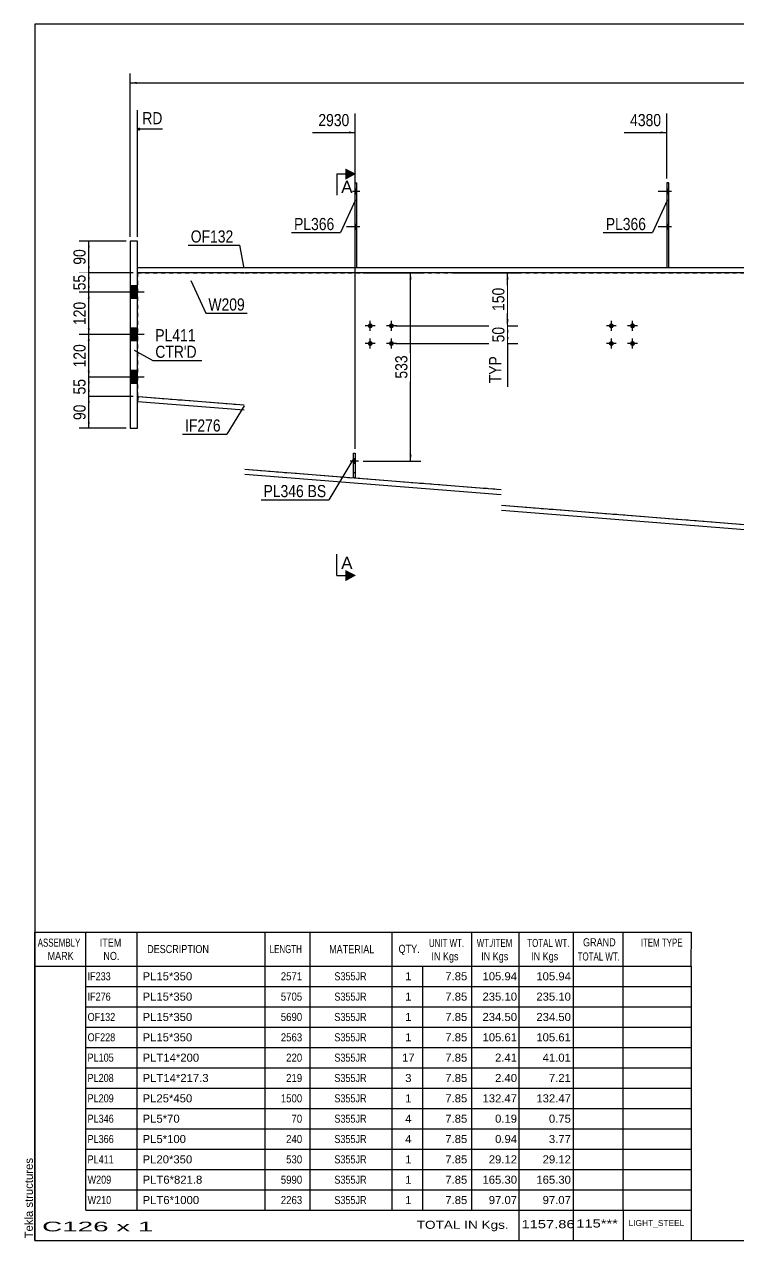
# Model space of a CAD drawing. Header units: millimetres. Extents: x -276 to 136, y -159 to 128.
# Drawn here: x -276.3 to -107.6, y -159.4 to 127.6 of the extents above; entities that cross this region are included whole.
import ezdxf

# ---------------------------------------------------------------- set-up
doc = ezdxf.new("R2010")
doc.units = ezdxf.units.MM
doc.linetypes.add('DXK_LINE_DOT1', pattern=[1.8814, 0.9407, -0.9407])
doc.linetypes.add('DXK_LINE_DOT2', pattern=[3.9198, 1.9599, -1.9599])
doc.styles.add('Arial', font='ARIAL.TTF', dxfattribs={"height": 0.2})
doc.styles.add('Arial Narrow', font='ARIALN.TTF', dxfattribs={"height": 0.2})

# ---------------------------------------------------------------- blocks, each defined once
blk = doc.blocks.new('Unknown-623260440-1210')
at = {"color": 5, "linetype": 'Continuous'}
for p, q in [((136.25, 127.62), (-273.75, 127.62)), ((-273.75, 127.62), (-273.75, -159.38)), ((136.25, -159.38), (136.25, 127.62)), ((-273.75, -159.38), (136.25, -159.38))]:
    blk.add_line(p, q, dxfattribs=at)
at = {"color": 174, "linetype": 'Continuous', "style": 'Arial'}
blk.add_text('Tekla structures', height=1.9102, rotation=90, dxfattribs=at).set_placement((-274.25, -158.88))
blk = doc.blocks.new('Part-623260440-1535 - 1446')
at = {"color": 2, "linetype": 'Continuous'}
for p, q in [((-249.58, 68.97), (-249.58, 70.22)), ((-249.58, 70.22), (-224.33, 70.22)), ((-224.33, 68.97), (-249.58, 68.97)), ((-224.23, 70.22), (-163.69, 70.22)), ((-163.69, 68.97), (-224.23, 68.97)), ((-163.59, 70.22), (-98.47, 70.22)), ((-98.47, 68.97), (-163.59, 68.97)), ((-98.37, 70.22), (-62.65, 70.22)), ((-62.65, 68.97), (-98.37, 68.97)), ((-62.65, 70.22), (-62.65, 68.97))]:
    blk.add_line(p, q, dxfattribs=at)
blk = doc.blocks.new('Part-623260440-1643 - 1446')
at = {"color": 2, "linetype": 'Continuous'}
for p, q in [((-249.58, 76.47), (-251.25, 76.47)), ((-251.25, 76.47), (-251.25, 32.3)), ((-249.58, 32.3), (-249.58, 76.47)), ((-251.25, 32.3), (-249.58, 32.3))]:
    blk.add_line(p, q, dxfattribs=at)
blk = doc.blocks.new('Part-623260440-1584 - 1446')
at = {"color": 7, "linetype": 'DXK_LINE_DOT1'}
for p, q in [((-198.57, 20.62), (-198.57, 26.45)), ((-198.57, 26.45), (-198.15, 26.45)), ((-198.15, 26.45), (-198.15, 20.62)), ((-198.57, 21.87), (-198.15, 21.87)), ((-198.15, 20.62), (-198.57, 20.62))]:
    blk.add_line(p, q, dxfattribs=at)
blk = doc.blocks.new('Bolt-623260440-1717 - 1446')
at = {"linetype": 'Continuous'}
for points in [[(-124.14, 87.55), (-124.14, 88.72), (-124.56, 88.72), (-124.56, 87.55)], [(-124.14, 87.55), (-124.14, 88.72), (-124.56, 88.72), (-124.56, 87.55)], [(-124.14, 79.22), (-124.14, 80.39), (-124.56, 80.39), (-124.56, 79.22)], [(-124.14, 79.22), (-124.14, 80.39), (-124.56, 80.39), (-124.56, 79.22)]]:
    blk.add_hatch(color=3, dxfattribs=at).paths.add_polyline_path(points)
at = {"color": 3, "linetype": 'Continuous'}
for p, q in [((-123.47, 88.14), (-126.64, 88.14)), ((-123.47, 88.14), (-126.64, 88.14)), ((-124.14, 88.72), (-124.56, 88.72)), ((-124.14, 88.72), (-124.56, 88.72)), ((-124.14, 87.55), (-124.56, 87.55)), ((-124.14, 87.55), (-124.56, 87.55)), ((-124.14, 80.39), (-124.56, 80.39)), ((-124.14, 80.39), (-124.56, 80.39)), ((-123.47, 79.8), (-126.64, 79.8)), ((-123.47, 79.8), (-126.64, 79.8)), ((-124.14, 79.22), (-124.56, 79.22)), ((-124.14, 79.22), (-124.56, 79.22))]:
    blk.add_line(p, q, dxfattribs=at)
blk = doc.blocks.new('Part-623260440-1589 - 1446')
at = {"color": 2, "linetype": 'Continuous'}
for p, q in [((-198.15, 70.22), (-198.15, 90.22)), ((-198.15, 90.22), (-197.73, 90.22)), ((-197.73, 70.22), (-197.73, 90.22))]:
    blk.add_line(p, q, dxfattribs=at)
at = {"color": 7, "linetype": 'DXK_LINE_DOT1'}
blk.add_line((-198.15, 70.22), (-197.73, 70.22), dxfattribs=at)
blk = doc.blocks.new('Part-623260440-1782 - 1446')
at = {"color": 7, "linetype": 'DXK_LINE_DOT1'}
for p, q in [((-249.58, 68.97), (-224.33, 68.97)), ((-249.58, 68.97), (-249.58, 39.8)), ((-224.23, 68.97), (-163.69, 68.97)), ((-163.59, 68.97), (-98.47, 68.97)), ((-98.37, 68.97), (-37.65, 68.97)), ((-249.33, 39.78), (-224.33, 37.82)), ((-224.23, 22.63), (-163.69, 17.86)), ((-163.59, 14.13), (-98.47, 9)), ((-98.37, 5.27), (-37.65, 0.49))]:
    blk.add_line(p, q, dxfattribs=at)
at = {"color": 2, "linetype": 'Continuous'}
for p, q in [((-37.65, 68.97), (-37.65, 0.49)), ((-249.58, 39.8), (-249.33, 39.78))]:
    blk.add_line(p, q, dxfattribs=at)
blk = doc.blocks.new('Bolt-623260440-1718 - 1446')
at = {"linetype": 'Continuous'}
for points in [[(-197.73, 87.55), (-197.73, 88.72), (-198.15, 88.72), (-198.15, 87.55)], [(-197.73, 87.55), (-197.73, 88.72), (-198.15, 88.72), (-198.15, 87.55)], [(-197.73, 79.22), (-197.73, 80.39), (-198.15, 80.39), (-198.15, 79.22)], [(-197.73, 79.22), (-197.73, 80.39), (-198.15, 80.39), (-198.15, 79.22)]]:
    blk.add_hatch(color=3, dxfattribs=at).paths.add_polyline_path(points)
at = {"color": 3, "linetype": 'Continuous'}
for p, q in [((-197.07, 88.14), (-200.23, 88.14)), ((-197.07, 88.14), (-200.23, 88.14)), ((-197.73, 88.72), (-198.15, 88.72)), ((-197.73, 88.72), (-198.15, 88.72)), ((-197.73, 87.55), (-198.15, 87.55)), ((-197.73, 87.55), (-198.15, 87.55)), ((-197.73, 80.39), (-198.15, 80.39)), ((-197.73, 80.39), (-198.15, 80.39)), ((-197.07, 79.8), (-200.23, 79.8)), ((-197.07, 79.8), (-200.23, 79.8)), ((-197.73, 79.22), (-198.15, 79.22)), ((-197.73, 79.22), (-198.15, 79.22))]:
    blk.add_line(p, q, dxfattribs=at)
blk = doc.blocks.new('Bolt-623260440-1590 - 1446')
at = {"linetype": 'Continuous'}
for points in [[(-251.25, 65.89), (-251.25, 62.89), (-249.58, 62.89), (-249.58, 65.89)], [(-251.25, 65.89), (-251.25, 62.89), (-249.58, 62.89), (-249.58, 65.89)], [(-251.25, 55.89), (-251.25, 52.89), (-249.58, 52.89), (-249.58, 55.89)], [(-251.25, 55.89), (-251.25, 52.89), (-249.58, 52.89), (-249.58, 55.89)], [(-251.25, 45.89), (-251.25, 42.89), (-249.58, 42.89), (-249.58, 45.89)], [(-251.25, 45.89), (-251.25, 42.89), (-249.58, 42.89), (-249.58, 45.89)]]:
    blk.add_hatch(color=3, dxfattribs=at).paths.add_polyline_path(points)
at = {"color": 3, "linetype": 'Continuous'}
for p, q in [((-249.58, 65.89), (-251.25, 65.89)), ((-249.58, 65.89), (-251.25, 65.89)), ((-248, 64.39), (-251.25, 64.39)), ((-248, 64.39), (-251.25, 64.39)), ((-249.58, 62.89), (-251.25, 62.89)), ((-249.58, 62.89), (-251.25, 62.89)), ((-249.58, 55.89), (-251.25, 55.89)), ((-249.58, 55.89), (-251.25, 55.89)), ((-248, 54.39), (-251.25, 54.39)), ((-248, 54.39), (-251.25, 54.39)), ((-249.58, 52.89), (-251.25, 52.89)), ((-249.58, 52.89), (-251.25, 52.89)), ((-249.58, 45.89), (-251.25, 45.89)), ((-249.58, 45.89), (-251.25, 45.89)), ((-248, 44.39), (-251.25, 44.39)), ((-248, 44.39), (-251.25, 44.39)), ((-249.58, 42.89), (-251.25, 42.89)), ((-249.58, 42.89), (-251.25, 42.89))]:
    blk.add_line(p, q, dxfattribs=at)
blk = doc.blocks.new('Bolt-623260440-1719 - 1446')
at = {"color": 3, "linetype": 'DXK_LINE_DOT2'}
for p, q in [((-197.36, 24.53), (-200.11, 24.53)), ((-198.15, 25.12), (-198.57, 25.12)), ((-198.15, 23.95), (-198.57, 23.95))]:
    blk.add_line(p, q, dxfattribs=at)
blk = doc.blocks.new('Bolt-623260440-1720 - 1446')
at = {"linetype": 'Continuous'}
blk.add_hatch(color=3, dxfattribs=at).paths.add_polyline_path([(-198.15, 23.95), (-198.15, 25.12), (-198.57, 25.12), (-198.57, 23.95)])
at = {"color": 3, "linetype": 'Continuous'}
for p, q in [((-198.15, 25.12), (-198.57, 25.12)), ((-197.48, 24.53), (-198.57, 24.53)), ((-198.15, 23.95), (-198.57, 23.95))]:
    blk.add_line(p, q, dxfattribs=at)
blk = doc.blocks.new('Part-623260440-1803 - 1446')
at = {"color": 2, "linetype": 'Continuous'}
for p, q in [((-124.14, 90.22), (-124.56, 90.22)), ((-124.56, 90.22), (-124.56, 70.22)), ((-124.14, 70.22), (-124.14, 90.22))]:
    blk.add_line(p, q, dxfattribs=at)
at = {"color": 7, "linetype": 'DXK_LINE_DOT1'}
blk.add_line((-124.56, 70.22), (-124.14, 70.22), dxfattribs=at)
blk = doc.blocks.new('Part-623260440-1744 - 1446')
at = {"color": 2, "linetype": 'Continuous'}
for p, q in [((-249.43, 38.54), (-249.33, 39.78)), ((-224.33, 36.56), (-249.43, 38.54)), ((-249.33, 39.78), (-224.33, 37.81)), ((-224.23, 22.63), (-163.69, 17.86)), ((-163.69, 16.61), (-224.23, 21.38)), ((-163.59, 14.13), (-98.47, 9)), ((-98.47, 7.75), (-163.59, 12.88)), ((-98.37, 5.27), (-62.65, 2.46)), ((-62.74, 1.21), (-98.37, 4.02)), ((-62.65, 2.46), (-62.74, 1.21))]:
    blk.add_line(p, q, dxfattribs=at)
blk = doc.blocks.new('Part-623260440-1830 - 1446')
at = {"color": 2, "linetype": 'Continuous'}
for p, q in [((-198.57, 20.62), (-198.57, 26.45)), ((-198.57, 26.45), (-198.15, 26.45)), ((-198.15, 26.45), (-198.15, 20.62)), ((-198.15, 20.62), (-198.57, 20.62))]:
    blk.add_line(p, q, dxfattribs=at)
blk = doc.blocks.new('Bolt-623260440-1993 - 1446')
at = {"linetype": 'Continuous'}
for points in [[(-138.26, 56.47, -1), (-137.09, 56.47, -1)], [(-133.26, 56.47, -1), (-132.09, 56.47, -1)], [(-138.26, 52.3, -1), (-137.09, 52.3, -1)], [(-133.26, 52.3, -1), (-132.09, 52.3, -1)]]:
    blk.add_hatch(color=3, dxfattribs=at).paths.add_polyline_path(points)
at = {"color": 3, "linetype": 'Continuous'}
for p, q in [((-137.67, 55.3), (-137.67, 57.64)), ((-132.67, 55.3), (-132.67, 57.64)), ((-136.51, 56.47), (-138.84, 56.47)), ((-131.51, 56.47), (-133.84, 56.47)), ((-136.51, 52.3), (-138.84, 52.3)), ((-137.67, 51.14), (-137.67, 53.47)), ((-131.51, 52.3), (-133.84, 52.3)), ((-132.67, 51.14), (-132.67, 53.47))]:
    blk.add_line(p, q, dxfattribs=at)
blk = doc.blocks.new('Bolt-623260440-1994 - 1446')
at = {"linetype": 'Continuous'}
for points in [[(-195.18, 56.47, -1), (-194.02, 56.47, -1)], [(-190.18, 56.47, -1), (-189.02, 56.47, -1)], [(-195.18, 52.3, -1), (-194.02, 52.3, -1)], [(-190.18, 52.3, -1), (-189.02, 52.3, -1)]]:
    blk.add_hatch(color=3, dxfattribs=at).paths.add_polyline_path(points)
at = {"color": 3, "linetype": 'Continuous'}
for p, q in [((-194.6, 55.3), (-194.6, 57.64)), ((-189.6, 55.3), (-189.6, 57.64)), ((-193.43, 56.47), (-195.77, 56.47)), ((-188.43, 56.47), (-190.77, 56.47)), ((-193.43, 52.3), (-195.77, 52.3)), ((-194.6, 51.14), (-194.6, 53.47)), ((-188.43, 52.3), (-190.77, 52.3)), ((-189.6, 51.14), (-189.6, 53.47))]:
    blk.add_line(p, q, dxfattribs=at)
blk = doc.blocks.new('StraightDimension-623260440-10109 - 1446')
at = {"linetype": 'Continuous'}
blk.add_hatch(color=7, dxfattribs=at).paths.add_polyline_path([(-126.06, 102.34), (-124.56, 102.09), (-126.06, 101.84)])
at = {"color": 7, "linetype": 'Continuous'}
for p, q in [((-124.56, 91.22), (-124.56, 106.59)), ((-134.62, 102.09), (-124.56, 102.09))]:
    blk.add_line(p, q, dxfattribs=at)
at = {"color": 0}
blk.add_wipeout([(-125.33, 102.99), (-125.33, 107.19), (-133.84, 107.19), (-133.84, 102.99)], dxfattribs=at)
at = {"color": 3, "style": 'Arial Narrow'}
blk.add_text('4380', height=2.863, dxfattribs=at).set_placement((-133.24, 103.59))
blk = doc.blocks.new('StraightDimension-623260440-2006 - 1446')
at = {"linetype": 'Continuous'}
for points in [[(-185.33, 67.47), (-185.08, 68.97), (-184.83, 67.47)], [(-184.83, 26.03), (-185.08, 24.53), (-185.33, 26.03)]]:
    blk.add_hatch(color=7, dxfattribs=at).paths.add_polyline_path(points)
at = {"color": 7, "linetype": 'Continuous'}
for p, q in [((-196.25, 68.97), (-182.68, 68.97)), ((-185.08, 24.53), (-185.08, 68.97)), ((-196.25, 24.53), (-182.68, 24.53))]:
    blk.add_line(p, q, dxfattribs=at)
at = {"color": 0}
blk.add_wipeout([(-185.23, 50.09), (-189.43, 50.09), (-189.43, 43.41), (-185.23, 43.41)], dxfattribs=at)
at = {"color": 3, "style": 'Arial Narrow'}
blk.add_text('533', height=2.863, rotation=90.0002, dxfattribs=at).set_placement((-185.83, 44.01))
blk = doc.blocks.new('StraightDimension-623260440-2307 - 1446')
at = {"linetype": 'Continuous'}
for points in [[(-249.75, 113.55), (-251.25, 113.8), (-249.75, 114.05)], [(116.48, 114.05), (117.98, 113.8), (116.48, 113.55)]]:
    blk.add_hatch(color=7, dxfattribs=at).paths.add_polyline_path(points)
at = {"color": 7, "linetype": 'Continuous'}
for p, q in [((-251.25, 77.47), (-251.25, 116.05)), ((117.98, 90.8), (117.98, 116.05)), ((-251.25, 113.8), (117.98, 113.8))]:
    blk.add_line(p, q, dxfattribs=at)
at = {"color": 0}
blk.add_wipeout([(-62.38, 113.95), (-62.38, 118.15), (-70.89, 118.15), (-70.89, 113.95)], dxfattribs=at)
at = {"color": 3, "style": 'Arial Narrow'}
blk.add_text('8298', height=2.863, dxfattribs=at).set_placement((-70.29, 114.55))
blk = doc.blocks.new('StraightDimension-623260440-2316 - 1446')
at = {"linetype": 'Continuous'}
for points in [[(-261.3, 74.97), (-261.05, 76.47), (-260.8, 74.97)], [(-260.8, 70.47), (-261.05, 68.97), (-261.3, 70.47)]]:
    blk.add_hatch(color=7, dxfattribs=at).paths.add_polyline_path(points)
at = {"color": 7, "linetype": 'Continuous'}
for p, q in [((-252.25, 76.47), (-263.3, 76.47)), ((-261.05, 68.97), (-261.05, 76.47)), ((-250.58, 68.97), (-263.3, 68.97))]:
    blk.add_line(p, q, dxfattribs=at)
at = {"color": 0}
blk.add_wipeout([(-261.2, 75.15), (-265.4, 75.15), (-265.4, 70.29), (-261.2, 70.29)], dxfattribs=at)
at = {"color": 3, "style": 'Arial Narrow'}
blk.add_text('90', height=2.863, rotation=90.0002, dxfattribs=at).set_placement((-261.8, 70.89))
blk = doc.blocks.new('StraightDimension-623260440-2325 - 1446')
at = {"linetype": 'Continuous'}
for points in [[(-261.3, 38.3), (-261.05, 39.8), (-260.8, 38.3)], [(-260.8, 33.8), (-261.05, 32.3), (-261.3, 33.8)]]:
    blk.add_hatch(color=7, dxfattribs=at).paths.add_polyline_path(points)
at = {"color": 7, "linetype": 'Continuous'}
for p, q in [((-250.58, 39.8), (-263.3, 39.8)), ((-261.05, 32.3), (-261.05, 39.8)), ((-252.25, 32.3), (-263.3, 32.3))]:
    blk.add_line(p, q, dxfattribs=at)
at = {"color": 0}
blk.add_wipeout([(-261.2, 38.48), (-265.4, 38.48), (-265.4, 33.63), (-261.2, 33.63)], dxfattribs=at)
at = {"color": 3, "style": 'Arial Narrow'}
blk.add_text('90', height=2.863, rotation=90.0002, dxfattribs=at).set_placement((-261.8, 34.23))
blk = doc.blocks.new('StraightDimension-623260440-2335 - 1446')
at = {"linetype": 'Continuous'}
for points in [[(-261.3, 52.89), (-261.05, 54.39), (-260.8, 52.89)], [(-260.8, 45.89), (-261.05, 44.39), (-261.3, 45.89)]]:
    blk.add_hatch(color=7, dxfattribs=at).paths.add_polyline_path(points)
at = {"color": 7, "linetype": 'Continuous'}
for p, q in [((-250.58, 54.39), (-263.3, 54.39)), ((-261.05, 44.39), (-261.05, 54.39)), ((-250.58, 44.39), (-263.3, 44.39))]:
    blk.add_line(p, q, dxfattribs=at)
at = {"color": 0}
blk.add_wipeout([(-261.2, 52.73), (-265.4, 52.73), (-265.4, 46.05), (-261.2, 46.05)], dxfattribs=at)
at = {"color": 3, "style": 'Arial Narrow'}
blk.add_text('120', height=2.863, rotation=90.0002, dxfattribs=at).set_placement((-261.8, 46.65))
blk = doc.blocks.new('StraightDimension-623260440-2352 - 1446')
at = {"linetype": 'Continuous'}
for points in [[(-261.3, 42.89), (-261.05, 44.39), (-260.8, 42.89)], [(-260.8, 41.3), (-261.05, 39.8), (-261.3, 41.3)]]:
    blk.add_hatch(color=7, dxfattribs=at).paths.add_polyline_path(points)
at = {"color": 7, "linetype": 'Continuous'}
for p, q in [((-250.58, 44.39), (-263.3, 44.39)), ((-261.05, 39.8), (-261.05, 44.39)), ((-250.58, 39.8), (-263.3, 39.8))]:
    blk.add_line(p, q, dxfattribs=at)
at = {"color": 0}
blk.add_wipeout([(-261.2, 44.52), (-265.4, 44.52), (-265.4, 39.67), (-261.2, 39.67)], dxfattribs=at)
at = {"color": 3, "style": 'Arial Narrow'}
blk.add_text('55', height=2.863, rotation=90.0002, dxfattribs=at).set_placement((-261.8, 40.27))
blk = doc.blocks.new('StraightDimension-623260440-2369 - 1446')
at = {"linetype": 'Continuous'}
for points in [[(-261.3, 67.47), (-261.05, 68.97), (-260.8, 67.47)], [(-260.8, 65.89), (-261.05, 64.39), (-261.3, 65.89)]]:
    blk.add_hatch(color=7, dxfattribs=at).paths.add_polyline_path(points)
at = {"color": 7, "linetype": 'Continuous'}
for p, q in [((-250.58, 68.97), (-263.3, 68.97)), ((-261.05, 64.39), (-261.05, 68.97)), ((-250.58, 64.39), (-263.3, 64.39))]:
    blk.add_line(p, q, dxfattribs=at)
at = {"color": 0}
blk.add_wipeout([(-261.2, 69.11), (-265.4, 69.11), (-265.4, 64.25), (-261.2, 64.25)], dxfattribs=at)
at = {"color": 3, "style": 'Arial Narrow'}
blk.add_text('55', height=2.863, rotation=90.0002, dxfattribs=at).set_placement((-261.8, 64.85))
blk = doc.blocks.new('StraightDimension-623260440-2385 - 1446')
at = {"linetype": 'Continuous'}
for points in [[(-261.3, 62.89), (-261.05, 64.39), (-260.8, 62.89)], [(-260.8, 55.89), (-261.05, 54.39), (-261.3, 55.89)]]:
    blk.add_hatch(color=7, dxfattribs=at).paths.add_polyline_path(points)
at = {"color": 7, "linetype": 'Continuous'}
for p, q in [((-250.58, 64.39), (-263.3, 64.39)), ((-261.05, 54.39), (-261.05, 64.39)), ((-250.58, 54.39), (-263.3, 54.39))]:
    blk.add_line(p, q, dxfattribs=at)
at = {"color": 0}
blk.add_wipeout([(-261.2, 62.73), (-265.4, 62.73), (-265.4, 56.05), (-261.2, 56.05)], dxfattribs=at)
at = {"color": 3, "style": 'Arial Narrow'}
blk.add_text('120', height=2.863, rotation=90.0002, dxfattribs=at).set_placement((-261.8, 56.65))
blk = doc.blocks.new('StraightDimension-623260440-4551 - 1446')
at = {"linetype": 'Continuous'}
for points in [[(-162.43, 67.47), (-162.18, 68.97), (-161.93, 67.47)], [(-161.93, 57.97), (-162.18, 56.47), (-162.43, 57.97)]]:
    blk.add_hatch(color=7, dxfattribs=at).paths.add_polyline_path(points)
at = {"color": 7, "linetype": 'Continuous'}
for p, q in [((-175.36, 68.97), (-159.78, 68.97)), ((-162.18, 56.47), (-162.18, 68.97)), ((-188.6, 56.47), (-159.78, 56.47))]:
    blk.add_line(p, q, dxfattribs=at)
at = {"color": 0}
blk.add_wipeout([(-162.33, 66.06), (-166.53, 66.06), (-166.53, 59.38), (-162.33, 59.38)], dxfattribs=at)
at = {"color": 3, "style": 'Arial Narrow'}
blk.add_text('150', height=2.863, rotation=90.0002, dxfattribs=at).set_placement((-162.93, 59.98))
blk = doc.blocks.new('StraightDimension-623260440-4552 - 1446')
at = {"linetype": 'Continuous'}
for points in [[(-162.43, 54.97), (-162.18, 56.47), (-161.93, 54.97)], [(-161.93, 53.8), (-162.18, 52.3), (-162.43, 53.8)]]:
    blk.add_hatch(color=7, dxfattribs=at).paths.add_polyline_path(points)
at = {"color": 7, "linetype": 'Continuous'}
for p, q in [((-188.6, 56.47), (-159.78, 56.47)), ((-162.18, 52.3), (-162.18, 56.47)), ((-188.6, 52.3), (-159.78, 52.3))]:
    blk.add_line(p, q, dxfattribs=at)
at = {"color": 0, "linetype": 'Continuous'}
blk.add_wipeout([(-163.08, 49.9), (-167.28, 49.9), (-167.28, 42.31), (-163.08, 42.31)], dxfattribs=at)
at = {"color": 3, "linetype": 'Continuous', "style": 'Arial Narrow'}
blk.add_text('TYP', height=2.863, rotation=90.0002, dxfattribs=at).set_placement((-163.68, 42.91))
at = {"color": 0}
blk.add_wipeout([(-162.33, 56.82), (-166.53, 56.82), (-166.53, 51.96), (-162.33, 51.96)], dxfattribs=at)
at = {"color": 7, "linetype": 'Continuous'}
blk.add_line((-162.18, 52.3), (-162.18, 42.11), dxfattribs=at)
at = {"color": 3, "style": 'Arial Narrow'}
blk.add_text('50', height=2.863, rotation=90.0002, dxfattribs=at).set_placement((-162.93, 52.56))
blk = doc.blocks.new('StraightDimension-623260440-10110 - 1446')
at = {"linetype": 'Continuous'}
blk.add_hatch(color=7, dxfattribs=at).paths.add_polyline_path([(-199.65, 102.34), (-198.15, 102.09), (-199.65, 101.84)])
at = {"color": 7, "linetype": 'Continuous'}
for p, q in [((-198.15, 27.45), (-198.15, 106.59)), ((-208.21, 102.09), (-198.15, 102.09))]:
    blk.add_line(p, q, dxfattribs=at)
at = {"color": 0, "linetype": 'Continuous'}
blk.add_wipeout([(-243.05, 103.44), (-243.05, 107.64), (-249, 107.64), (-249, 103.44)], dxfattribs=at)
at = {"color": 7, "linetype": 'Continuous'}
for p, q in [((-249.58, 77.47), (-249.58, 107.34)), ((-249.08, 103.09), (-249.58, 102.84)), ((-249.08, 102.59), (-249.58, 102.84)), ((-243.65, 102.84), (-249.58, 102.84))]:
    blk.add_line(p, q, dxfattribs=at)
at = {"color": 3, "linetype": 'Continuous', "style": 'Arial Narrow'}
blk.add_text('RD', height=2.863, dxfattribs=at).set_placement((-248.4, 104.04))
at = {"color": 0}
blk.add_wipeout([(-198.93, 102.99), (-198.93, 107.19), (-207.44, 107.19), (-207.44, 102.99)], dxfattribs=at)
at = {"color": 3, "style": 'Arial Narrow'}
blk.add_text('2930', height=2.863, dxfattribs=at).set_placement((-206.84, 103.59))
blk = doc.blocks.new('CBS_BOM-623260440-10175')
at = {"color": 7, "linetype": 'Continuous'}
for p, q in [((-273.78, -94.61), (-273.78, -86.61)), ((-273.78, -86.61), (-118.86, -86.62)), ((-261.78, -94.61), (-261.78, -86.61)), ((-249.59, -94.61), (-249.59, -86.61)), ((-219.43, -94.61), (-219.43, -86.61)), ((-208.75, -94.61), (-208.75, -86.61)), ((-189.43, -94.61), (-189.43, -86.61)), ((-170.63, -94.61), (-170.63, -86.61)), ((-159.42, -94.61), (-159.42, -86.61)), ((-146.63, -94.61), (-146.63, -86.61)), ((-134.88, -94.61), (-134.88, -86.61)), ((-118.86, -86.62), (-118.87, -94.61)), ((-273.78, -94.61), (-118.86, -94.61)), ((-273.78, -99.41), (-273.78, -94.61)), ((-261.78, -99.41), (-261.78, -94.61)), ((-249.59, -99.41), (-249.59, -94.61)), ((-219.43, -99.41), (-219.43, -94.61)), ((-208.75, -99.41), (-208.75, -94.61)), ((-189.43, -99.41), (-189.43, -94.61)), ((-182.17, -99.41), (-182.17, -94.61)), ((-170.63, -99.41), (-170.63, -94.61)), ((-159.42, -99.41), (-159.42, -94.61)), ((-146.63, -99.41), (-146.63, -94.61)), ((-134.87, -99.41), (-134.87, -94.61)), ((-118.86, -94.62), (-118.86, -99.41)), ((-273.78, -104.21), (-273.78, -99.41)), ((-261.78, -99.41), (-118.86, -99.41)), ((-261.78, -104.21), (-261.78, -99.41)), ((-249.59, -104.21), (-249.59, -99.41)), ((-219.43, -104.21), (-219.43, -99.41)), ((-208.75, -104.21), (-208.75, -99.41)), ((-189.43, -104.21), (-189.43, -99.41)), ((-182.17, -104.21), (-182.17, -99.41)), ((-170.63, -104.21), (-170.63, -99.41)), ((-159.42, -104.21), (-159.42, -99.41)), ((-146.63, -104.21), (-146.63, -99.41)), ((-134.87, -104.21), (-134.87, -99.41)), ((-118.86, -99.42), (-118.86, -104.21)), ((-273.78, -109.01), (-273.78, -104.21)), ((-261.78, -104.21), (-118.86, -104.21)), ((-261.78, -109.01), (-261.78, -104.21)), ((-249.59, -109.01), (-249.59, -104.21)), ((-219.43, -109.01), (-219.43, -104.21)), ((-208.75, -109.01), (-208.75, -104.21)), ((-189.43, -109.01), (-189.43, -104.21)), ((-182.17, -109.01), (-182.17, -104.21)), ((-170.63, -109.01), (-170.63, -104.21)), ((-159.42, -109.01), (-159.42, -104.21)), ((-146.63, -109.01), (-146.63, -104.21)), ((-134.87, -109.01), (-134.87, -104.21)), ((-118.86, -104.22), (-118.86, -109.01)), ((-273.78, -113.81), (-273.78, -109.01)), ((-261.78, -109.01), (-118.86, -109.01)), ((-261.78, -113.81), (-261.78, -109.01)), ((-249.59, -113.81), (-249.59, -109.01)), ((-219.43, -113.81), (-219.43, -109.01)), ((-208.75, -113.81), (-208.75, -109.01)), ((-189.43, -113.81), (-189.43, -109.01)), ((-182.17, -113.81), (-182.17, -109.01)), ((-170.63, -113.81), (-170.63, -109.01)), ((-159.42, -113.81), (-159.42, -109.01)), ((-146.63, -113.81), (-146.63, -109.01)), ((-134.87, -113.81), (-134.87, -109.01)), ((-118.86, -109.02), (-118.86, -113.81)), ((-273.78, -118.61), (-273.78, -113.81)), ((-261.78, -113.81), (-118.86, -113.81)), ((-261.78, -118.61), (-261.78, -113.81)), ((-249.59, -118.61), (-249.59, -113.81)), ((-219.43, -118.61), (-219.43, -113.81)), ((-208.75, -118.61), (-208.75, -113.81)), ((-189.43, -118.61), (-189.43, -113.81)), ((-182.17, -118.61), (-182.17, -113.81)), ((-170.63, -118.61), (-170.63, -113.81)), ((-159.42, -118.61), (-159.42, -113.81)), ((-146.63, -118.61), (-146.63, -113.81)), ((-134.87, -118.61), (-134.87, -113.81)), ((-118.86, -113.82), (-118.86, -118.61)), ((-273.78, -123.41), (-273.78, -118.61)), ((-261.78, -118.61), (-118.86, -118.61)), ((-261.78, -123.41), (-261.78, -118.61)), ((-249.59, -123.41), (-249.59, -118.61)), ((-219.43, -123.41), (-219.43, -118.61)), ((-208.75, -123.41), (-208.75, -118.61)), ((-189.43, -123.41), (-189.43, -118.61)), ((-182.17, -123.41), (-182.17, -118.61)), ((-170.63, -123.41), (-170.63, -118.61)), ((-159.42, -123.41), (-159.42, -118.61)), ((-146.63, -123.41), (-146.63, -118.61)), ((-134.87, -123.41), (-134.87, -118.61)), ((-118.86, -118.62), (-118.86, -123.41)), ((-273.78, -128.21), (-273.78, -123.41)), ((-261.78, -123.41), (-118.86, -123.41)), ((-261.78, -128.21), (-261.78, -123.41)), ((-249.59, -128.21), (-249.59, -123.41)), ((-219.43, -128.21), (-219.43, -123.41)), ((-208.75, -128.21), (-208.75, -123.41)), ((-189.43, -128.21), (-189.43, -123.41)), ((-182.17, -128.21), (-182.17, -123.41)), ((-170.63, -128.21), (-170.63, -123.41)), ((-159.42, -128.21), (-159.42, -123.41)), ((-146.63, -128.21), (-146.63, -123.41)), ((-134.87, -128.21), (-134.87, -123.41)), ((-118.86, -123.42), (-118.86, -128.21)), ((-273.78, -133.01), (-273.78, -128.21)), ((-261.78, -128.21), (-118.86, -128.21)), ((-261.78, -133.01), (-261.78, -128.21)), ((-249.59, -133.01), (-249.59, -128.21)), ((-219.43, -133.01), (-219.43, -128.21)), ((-208.75, -133.01), (-208.75, -128.21)), ((-189.43, -133.01), (-189.43, -128.21)), ((-182.17, -133.01), (-182.17, -128.21)), ((-170.63, -133.01), (-170.63, -128.21)), ((-159.42, -133.01), (-159.42, -128.21)), ((-146.63, -133.01), (-146.63, -128.21)), ((-134.87, -133.01), (-134.87, -128.21)), ((-118.86, -128.22), (-118.86, -133.01)), ((-273.78, -137.81), (-273.78, -133.01)), ((-261.78, -133.01), (-118.86, -133.01)), ((-261.78, -137.81), (-261.78, -133.01)), ((-249.59, -137.81), (-249.59, -133.01)), ((-219.43, -137.81), (-219.43, -133.01)), ((-208.75, -137.81), (-208.75, -133.01)), ((-189.43, -137.81), (-189.43, -133.01)), ((-182.17, -137.81), (-182.17, -133.01)), ((-170.63, -137.81), (-170.63, -133.01)), ((-159.42, -137.81), (-159.42, -133.01)), ((-146.63, -137.81), (-146.63, -133.01)), ((-134.87, -137.81), (-134.87, -133.01)), ((-118.86, -133.02), (-118.86, -137.81)), ((-273.78, -142.61), (-273.78, -137.81)), ((-261.78, -137.81), (-118.86, -137.81)), ((-261.78, -142.61), (-261.78, -137.81)), ((-249.59, -142.61), (-249.59, -137.81)), ((-219.43, -142.61), (-219.43, -137.81)), ((-208.75, -142.61), (-208.75, -137.81)), ((-189.43, -142.61), (-189.43, -137.81)), ((-182.17, -142.61), (-182.17, -137.81)), ((-170.63, -142.61), (-170.63, -137.81)), ((-159.42, -142.61), (-159.42, -137.81)), ((-146.63, -142.61), (-146.63, -137.81)), ((-134.87, -142.61), (-134.87, -137.81)), ((-118.86, -137.82), (-118.86, -142.61)), ((-273.78, -147.41), (-273.78, -142.61)), ((-261.78, -142.61), (-118.86, -142.61)), ((-261.78, -147.41), (-261.78, -142.61)), ((-249.59, -147.41), (-249.59, -142.61)), ((-219.43, -147.41), (-219.43, -142.61)), ((-208.75, -147.41), (-208.75, -142.61)), ((-189.43, -147.41), (-189.43, -142.61)), ((-182.17, -147.41), (-182.17, -142.61)), ((-170.63, -147.41), (-170.63, -142.61)), ((-159.42, -147.41), (-159.42, -142.61)), ((-146.63, -147.41), (-146.63, -142.61)), ((-134.87, -147.41), (-134.87, -142.61)), ((-118.86, -142.62), (-118.86, -147.41)), ((-273.78, -152.21), (-273.78, -147.41)), ((-261.78, -147.41), (-118.86, -147.41)), ((-261.78, -152.21), (-261.78, -147.41)), ((-249.59, -152.21), (-249.59, -147.41)), ((-219.43, -152.21), (-219.43, -147.41)), ((-208.75, -152.21), (-208.75, -147.41)), ((-189.43, -152.21), (-189.43, -147.41)), ((-182.17, -152.21), (-182.17, -147.41)), ((-170.63, -152.21), (-170.63, -147.41)), ((-159.42, -152.21), (-159.42, -147.41)), ((-146.63, -152.21), (-146.63, -147.41)), ((-134.87, -152.21), (-134.87, -147.41)), ((-118.86, -147.42), (-118.86, -152.21)), ((-273.78, -159.41), (-273.78, -152.23)), ((-261.78, -152.21), (-118.86, -152.21)), ((-159.42, -159.41), (-159.42, -152.23)), ((-146.63, -159.41), (-146.63, -152.23)), ((-134.83, -159.41), (-134.83, -152.23)), ((-118.86, -152.21), (-118.86, -159.41)), ((-273.78, -159.41), (-118.86, -159.41))]:
    blk.add_line(p, q, dxfattribs=at)
at = {"color": 3, "linetype": 'Continuous', "style": 'Arial'}
for s, height, width, p in [('ASSEMBLY', 1.91, 0.7, (-273.1, -90.04)), ('ITEM', 1.91, 0.8, (-258.46, -90.04)), ('UNIT WT.', 1.91, 0.7, (-180.74, -90.12)), ('WT./ITEM', 1.91, 0.7, (-169.45, -90.12)), ('TOTAL WT.', 1.91, 0.7, (-157.52, -90.12)), ('GRAND', 1.91, 0.8, (-144.36, -89.96)), ('ITEM TYPE', 1.91, 0.7, (-130.72, -90.04)), ('MARK', 1.91, 0.8, (-270.78, -93.18)), ('NO.', 1.91, 0.8, (-257.6, -93.18)), ('DESCRIPTION', 1.9102, 0.8, (-247.27, -91.55)), ('LENGTH', 1.91, 0.7, (-218.32, -91.55)), ('MATERIAL', 1.91, 0.8, (-204.3, -91.59)), ('QTY.', 1.91, 0.8, (-187.91, -91.51)), ('IN Kgs', 1.91, 0.8, (-180.16, -93.26)), ('IN Kgs', 1.91, 0.8, (-168.41, -93.26)), ('IN Kgs', 1.91, 0.8, (-156.62, -93.26)), ('TOTAL WT.', 1.91, 0.7, (-145.62, -93.3))]:
    blk.add_text(s, height=height, dxfattribs=dict(at, width=width)).set_placement(p)
at = {"color": 7, "linetype": 'Continuous', "style": 'Arial'}
for s, width, p in [('IF233', 0.8, (-261.33, -97.98)), ('2571', 0.85, (-215.71, -97.98)), ('S355JR', 0.8, (-203.06, -97.98)), ('IF276', 0.8, (-261.33, -102.78)), ('5705', 0.85, (-215.71, -102.78)), ('S355JR', 0.8, (-203.06, -102.78)), ('OF132', 0.8, (-261.33, -107.58)), ('5690', 0.85, (-215.71, -107.58)), ('S355JR', 0.8, (-203.06, -107.58)), ('OF228', 0.8, (-261.33, -112.38)), ('2563', 0.85, (-215.71, -112.38)), ('S355JR', 0.8, (-203.06, -112.38)), ('PL105', 0.8, (-261.33, -117.18)), ('220', 0.85, (-214.45, -117.18)), ('S355JR', 0.8, (-203.06, -117.18)), ('PL208', 0.8, (-261.33, -121.98)), ('219', 0.85, (-214.45, -121.98)), ('S355JR', 0.8, (-203.06, -121.98)), ('PL209', 0.8, (-261.33, -126.78)), ('1500', 0.85, (-215.71, -126.78)), ('S355JR', 0.8, (-203.06, -126.78)), ('PL346', 0.8, (-261.33, -131.58)), ('70', 0.85, (-213.19, -131.58)), ('S355JR', 0.8, (-203.06, -131.58)), ('PL366', 0.8, (-261.33, -136.38)), ('240', 0.85, (-214.45, -136.38)), ('S355JR', 0.8, (-203.06, -136.38)), ('PL411', 0.8, (-261.33, -141.18)), ('530', 0.85, (-214.45, -141.18)), ('S355JR', 0.8, (-203.06, -141.18)), ('W209', 0.8, (-261.33, -145.98)), ('5990', 0.85, (-215.71, -145.98)), ('S355JR', 0.8, (-203.06, -145.98)), ('W210', 0.8, (-261.33, -150.78)), ('2263', 0.85, (-215.71, -150.78)), ('S355JR', 0.8, (-203.06, -150.78))]:
    blk.add_text(s, height=1.91, dxfattribs=dict(at, width=width)).set_placement(p)
for s, height, p in [('PL15*350', 1.91, (-248.34, -97.98)), ('1', 1.91, (-186.34, -97.98)), ('7.85', 1.91, (-176.88, -97.98)), ('105.94', 1.91, (-168.1, -97.98)), ('105.94', 1.91, (-155.38, -97.98)), ('PL15*350', 1.91, (-248.34, -102.78)), ('1', 1.91, (-186.34, -102.78)), ('7.85', 1.91, (-176.88, -102.78)), ('235.10', 1.91, (-168.1, -102.78)), ('235.10', 1.91, (-155.38, -102.78)), ('PL15*350', 1.91, (-248.34, -107.58)), ('1', 1.91, (-186.34, -107.58)), ('7.85', 1.91, (-176.88, -107.58)), ('234.50', 1.91, (-168.1, -107.58)), ('234.50', 1.91, (-155.38, -107.58)), ('PL15*350', 1.91, (-248.34, -112.38)), ('1', 1.91, (-186.34, -112.38)), ('7.85', 1.91, (-176.88, -112.38)), ('105.61', 1.91, (-168.1, -112.38)), ('105.61', 1.91, (-155.38, -112.38)), ('PLT14*200', 1.91, (-248.34, -117.18)), ('17', 1.91, (-187.09, -117.18)), ('7.85', 1.91, (-176.88, -117.18)), ('2.41', 1.91, (-165.13, -117.18)), ('41.01', 1.91, (-153.9, -117.18)), ('PLT14*217.3', 1.9102, (-248.34, -121.98)), ('3', 1.91, (-186.34, -121.98)), ('7.85', 1.91, (-176.88, -121.98)), ('2.40', 1.91, (-165.13, -121.98)), ('7.21', 1.91, (-152.42, -121.98)), ('PL25*450', 1.91, (-248.34, -126.78)), ('1', 1.91, (-186.34, -126.78)), ('7.85', 1.91, (-176.88, -126.78)), ('132.47', 1.91, (-168.1, -126.78)), ('132.47', 1.91, (-155.38, -126.78)), ('PL5*70', 1.91, (-248.34, -131.58)), ('4', 1.91, (-186.34, -131.58)), ('7.85', 1.91, (-176.88, -131.58)), ('0.19', 1.91, (-165.13, -131.58)), ('0.75', 1.91, (-152.42, -131.58)), ('PL5*100', 1.91, (-248.34, -136.38)), ('4', 1.91, (-186.34, -136.38)), ('7.85', 1.91, (-176.88, -136.38)), ('0.94', 1.91, (-165.13, -136.38)), ('3.77', 1.91, (-152.42, -136.38)), ('PL20*350', 1.91, (-248.34, -141.18)), ('1', 1.91, (-186.34, -141.18)), ('7.85', 1.91, (-176.88, -141.18)), ('29.12', 1.91, (-166.61, -141.18)), ('29.12', 1.91, (-153.9, -141.18)), ('PLT6*821.8', 1.91, (-248.34, -145.98)), ('1', 1.91, (-186.34, -145.98)), ('7.85', 1.91, (-176.88, -145.98)), ('165.30', 1.91, (-168.1, -145.98)), ('165.30', 1.91, (-155.38, -145.98)), ('PLT6*1000', 1.91, (-248.34, -150.78)), ('1', 1.91, (-186.34, -150.78)), ('7.85', 1.91, (-176.88, -150.78)), ('97.07', 1.91, (-166.61, -150.78)), ('97.07', 1.91, (-153.9, -150.78))]:
    blk.add_text(s, height=height, dxfattribs=at).set_placement(p)
at = {"color": 6, "linetype": 'Continuous', "style": 'Arial'}
for s, height, width, p in [('C126 x 1', 2.292, 2.05, (-272.06, -157.22)), ('TOTAL IN Kgs.', 1.9102, 1.2, (-183.62, -156.62)), ('1157.86', 1.91, 1.3, (-158.89, -156.47)), ('115***', 1.91, 1.3, (-145.96, -156.31))]:
    blk.add_text(s, height=height, dxfattribs=dict(at, width=width)).set_placement(p)
blk.add_text('LIGHT_STEEL', height=1.4135, dxfattribs=at).set_placement((-133.61, -155.96))
blk = doc.blocks.new('Mark-623260440-1531 - 1446')
at = {"color": 7, "linetype": 'Continuous'}
blk.add_line((-224.33, 70.11), (-225.42, 75.53), dxfattribs=at)
at = {"color": 0}
blk.add_wipeout([(-226.92, 76.13), (-226.92, 79.13), (-236.97, 79.13), (-236.97, 76.13)], dxfattribs=at)
blk.add_wipeout([(-226.92, 76.13), (-226.92, 79.13), (-236.97, 79.13), (-236.97, 76.13)], dxfattribs=at)
at = {"color": 7, "linetype": 'Continuous'}
blk.add_line((-237.57, 75.53), (-225.42, 75.53), dxfattribs=at)
at = {"color": 3, "style": 'Arial Narrow'}
blk.add_text('OF132', height=2.863, dxfattribs=at).set_placement((-236.97, 76.13))
blk = doc.blocks.new('Mark-623260440-1585 - 1446')
at = {"color": 7, "linetype": 'Continuous'}
blk.add_line((-198.04, 86.2), (-201.58, 78.46), dxfattribs=at)
at = {"color": 0}
blk.add_wipeout([(-203.08, 79.06), (-203.08, 82.06), (-212.58, 82.06), (-212.58, 79.06)], dxfattribs=at)
blk.add_wipeout([(-203.08, 79.06), (-203.08, 82.06), (-212.58, 82.06), (-212.58, 79.06)], dxfattribs=at)
at = {"color": 7, "linetype": 'Continuous'}
blk.add_line((-213.18, 78.46), (-201.58, 78.46), dxfattribs=at)
at = {"color": 3, "style": 'Arial Narrow'}
blk.add_text('PL366', height=2.863, dxfattribs=at).set_placement((-212.58, 79.06))
blk = doc.blocks.new('Mark-623260440-1639 - 1446')
at = {"color": 0}
blk.add_wipeout([(-235.82, 52.82), (-235.82, 55.82), (-245.33, 55.82), (-245.33, 52.82)], dxfattribs=at)
blk.add_wipeout([(-235.82, 52.82), (-235.82, 55.82), (-245.33, 55.82), (-245.33, 52.82)], dxfattribs=at)
blk.add_wipeout([(-235.57, 48.92), (-235.57, 51.92), (-245.33, 51.92), (-245.33, 48.92)], dxfattribs=at)
blk.add_wipeout([(-235.57, 48.92), (-235.57, 51.92), (-245.33, 51.92), (-245.33, 48.92)], dxfattribs=at)
at = {"color": 7, "linetype": 'Continuous'}
for p, q in [((-250.33, 50.76), (-245.93, 48.32)), ((-245.93, 48.32), (-234.32, 48.32))]:
    blk.add_line(p, q, dxfattribs=at)
at = {"color": 3, "style": 'Arial Narrow'}
blk.add_text('PL411', height=2.863, dxfattribs=at).set_placement((-245.33, 52.82))
at = {"color": 1, "style": 'Arial Narrow'}
blk.add_text("CTR'D", height=2.863, dxfattribs=at).set_placement((-245.33, 48.92))
blk = doc.blocks.new('Mark-623260440-1799 - 1446')
at = {"color": 7, "linetype": 'Continuous'}
blk.add_line((-124.45, 86.2), (-127.98, 78.46), dxfattribs=at)
at = {"color": 0}
blk.add_wipeout([(-129.48, 79.06), (-129.48, 82.06), (-138.99, 82.06), (-138.99, 79.06)], dxfattribs=at)
blk.add_wipeout([(-129.48, 79.06), (-129.48, 82.06), (-138.99, 82.06), (-138.99, 79.06)], dxfattribs=at)
at = {"color": 7, "linetype": 'Continuous'}
blk.add_line((-139.59, 78.46), (-127.98, 78.46), dxfattribs=at)
at = {"color": 3, "style": 'Arial Narrow'}
blk.add_text('PL366', height=2.863, dxfattribs=at).set_placement((-138.99, 79.06))
blk = doc.blocks.new('Mark-623260440-1740 - 1446')
at = {"color": 7, "linetype": 'Continuous'}
blk.add_line((-224.33, 37.56), (-228.42, 30.92), dxfattribs=at)
at = {"color": 0}
blk.add_wipeout([(-229.92, 31.52), (-229.92, 34.52), (-238.32, 34.52), (-238.32, 31.52)], dxfattribs=at)
blk.add_wipeout([(-229.92, 31.52), (-229.92, 34.52), (-238.32, 34.52), (-238.32, 31.52)], dxfattribs=at)
at = {"color": 7, "linetype": 'Continuous'}
blk.add_line((-238.92, 30.92), (-228.42, 30.92), dxfattribs=at)
at = {"color": 3, "style": 'Arial Narrow'}
blk.add_text('IF276', height=2.863, dxfattribs=at).set_placement((-238.32, 31.52))
blk = doc.blocks.new('SectionMark-623260440-2423 - 1446')
at = {"color": 7, "linetype": 'Continuous'}
for p, q in [((-202.45, 92.33), (-200.45, 92.33)), ((-202.45, -2.41), (-200.45, -2.41))]:
    blk.add_line(p, q, dxfattribs=at)
at = {"color": 0, "linetype": 'Continuous'}
for points in [[(-198.79, 87.83), (-198.79, 90.83), (-201.45, 90.83), (-201.45, 87.83)], [(-198.79, -0.91), (-198.79, 2.09), (-201.45, 2.09), (-201.45, -0.91)]]:
    blk.add_wipeout(points, dxfattribs=at)
at = {"linetype": 'Continuous'}
for points in [[(-200.45, 93.58), (-197.95, 92.33), (-200.45, 90.96)], [(-200.45, -1.16), (-197.95, -2.41), (-200.45, -3.79)]]:
    blk.add_hatch(color=7, dxfattribs=at).paths.add_polyline_path(points)
at = {"color": 7, "linetype": 'Continuous'}
for p, q in [((-202.45, 92.33), (-202.45, 87.33)), ((-202.45, -2.41), (-202.45, 2.59))]:
    blk.add_line(p, q, dxfattribs=at)
at = {"color": 136, "linetype": 'Continuous', "style": 'Arial'}
for p in [(-201.45, 87.83), (-201.45, -0.91)]:
    blk.add_text('A', height=2.87, dxfattribs=at).set_placement(p)
blk = doc.blocks.new('Mark-623260440-1778 - 1446')
at = {"color": 0}
blk.add_wipeout([(-224.22, 60.07), (-224.22, 63.07), (-232.8, 63.07), (-232.8, 60.07)], dxfattribs=at)
blk.add_wipeout([(-224.22, 60.07), (-224.22, 63.07), (-232.8, 63.07), (-232.8, 60.07)], dxfattribs=at)
at = {"color": 7, "linetype": 'Continuous'}
for p, q in [((-236.94, 67.2), (-233.4, 59.47)), ((-233.4, 59.47), (-223.62, 59.47))]:
    blk.add_line(p, q, dxfattribs=at)
at = {"color": 3, "style": 'Arial Narrow'}
blk.add_text('W209', height=2.863, dxfattribs=at).set_placement((-232.8, 60.07))
blk = doc.blocks.new('MarkSet-623260440-2448 - 1446')
at = {"color": 0}
blk.add_wipeout([(-210.28, 16.04), (-210.28, 19.04), (-219.78, 19.04), (-219.78, 16.04)], dxfattribs=at)
blk.add_wipeout([(-210.28, 16.04), (-210.28, 19.04), (-219.78, 19.04), (-219.78, 16.04)], dxfattribs=at)
blk.add_wipeout([(-205, 16.04), (-205, 19.04), (-209.38, 19.04), (-209.38, 16.04)], dxfattribs=at)
blk.add_wipeout([(-205, 16.04), (-205, 19.04), (-209.38, 19.04), (-209.38, 16.04)], dxfattribs=at)
at = {"color": 7, "linetype": 'Continuous'}
for p in [(-198.46, 25.26), (-220.38, 15.44)]:
    blk.add_line(p, (-204.4, 15.44), dxfattribs=at)
at = {"color": 3, "style": 'Arial Narrow'}
for s, p in [('PL346', (-219.78, 16.04)), ('BS', (-209.38, 16.04))]:
    blk.add_text(s, height=2.863, dxfattribs=at).set_placement(p)

msp = doc.modelspace()

# ---------------------------------------------------------------- block references
for name in ['Unknown-623260440-1210', 'Part-623260440-1589 - 1446', 'Part-623260440-1803 - 1446', 'Bolt-623260440-1718 - 1446', 'Bolt-623260440-1717 - 1446', 'Part-623260440-1643 - 1446', 'Part-623260440-1535 - 1446', 'Part-623260440-1782 - 1446', 'Bolt-623260440-1590 - 1446', 'Bolt-623260440-1994 - 1446', 'Bolt-623260440-1993 - 1446', 'Part-623260440-1744 - 1446', 'Part-623260440-1584 - 1446', 'Part-623260440-1830 - 1446', 'Bolt-623260440-1719 - 1446', 'Bolt-623260440-1720 - 1446', 'CBS_BOM-623260440-10175']:
    msp.add_blockref(name, (0, 0))

# ---------------------------------------------------------------- next in the draw order: block references
for name in ['StraightDimension-623260440-10109 - 1446', 'StraightDimension-623260440-2006 - 1446', 'StraightDimension-623260440-2335 - 1446', 'StraightDimension-623260440-2325 - 1446']:
    msp.add_blockref(name, (0, 0))

# ---------------------------------------------------------------- next in the draw order: block references
for name in ['StraightDimension-623260440-2307 - 1446', 'StraightDimension-623260440-4551 - 1446', 'StraightDimension-623260440-2352 - 1446']:
    msp.add_blockref(name, (0, 0))

# ---------------------------------------------------------------- next in the draw order: block references
for name in ['Mark-623260440-1799 - 1446', 'StraightDimension-623260440-2316 - 1446', 'StraightDimension-623260440-4552 - 1446']:
    msp.add_blockref(name, (0, 0))

# ---------------------------------------------------------------- next in the draw order: block references
msp.add_blockref('StraightDimension-623260440-2369 - 1446', (0, 0))

# ---------------------------------------------------------------- next in the draw order: block references
msp.add_blockref('StraightDimension-623260440-2385 - 1446', (0, 0))

# ---------------------------------------------------------------- next in the draw order: block references
msp.add_blockref('StraightDimension-623260440-10110 - 1446', (0, 0))

# ---------------------------------------------------------------- next in the draw order: block references
for name in ['Mark-623260440-1585 - 1446', 'Mark-623260440-1531 - 1446', 'Mark-623260440-1778 - 1446', 'Mark-623260440-1639 - 1446', 'Mark-623260440-1740 - 1446']:
    msp.add_blockref(name, (0, 0))

# ---------------------------------------------------------------- next in the draw order: block references
msp.add_blockref('SectionMark-623260440-2423 - 1446', (0, 0))

# ---------------------------------------------------------------- next in the draw order: block references
msp.add_blockref('MarkSet-623260440-2448 - 1446', (0, 0))

doc.saveas('drawing.dxf')
